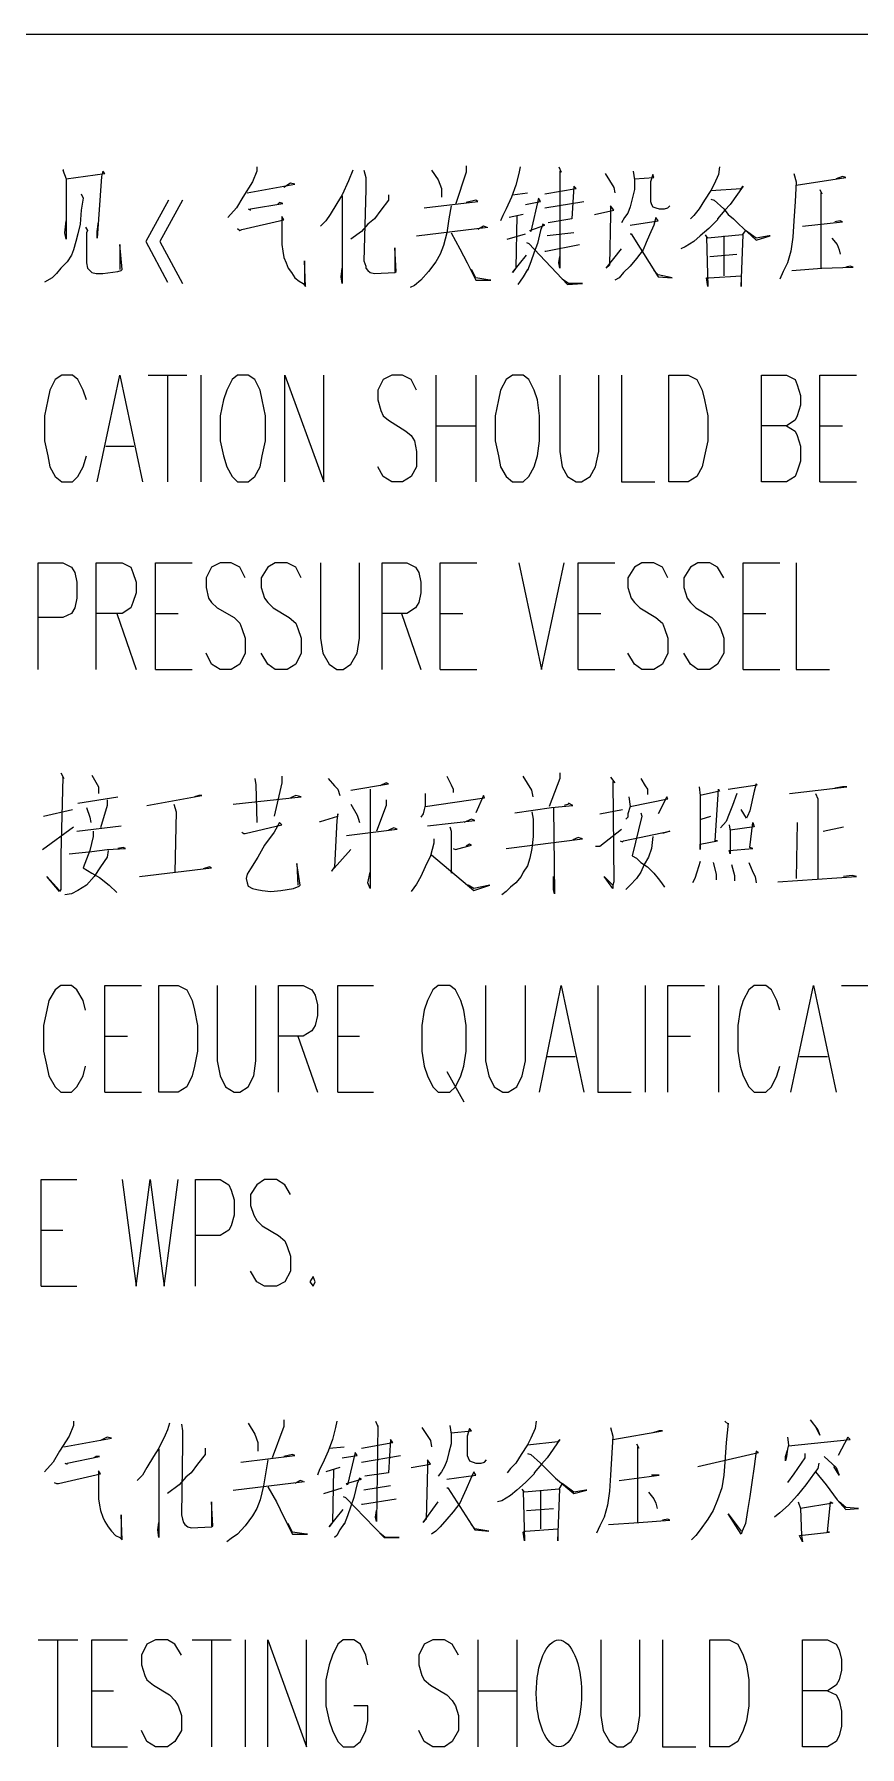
# Model space of a CAD drawing. Header units: millimetres. Extents: x 0 to 588, y 0 to 874.
# Drawn here: x 476.73 to 492.93, y 637.18 to 670.79 of the extents above; entities that cross this region are included whole.
import ezdxf

# ---------------------------------------------------------------- set-up
doc = ezdxf.new("R2010")
doc.units = ezdxf.units.MM
doc.layers.get('0').update_dxf_attribs({"lineweight": 18})

msp = doc.modelspace()

# ---------------------------------------------------------------- linework, layer by layer
at = {"color": 0, "lineweight": 0}
for points in [[(455.02, 670.793), (580.623, 670.793)], [(477.308, 668.126), (477.287, 668.126), (477.351, 667.957), (477.351, 666.771), (477.329, 666.898), (477.351, 667.131)], [(477.351, 667.957), (478.113, 668.062), (478.07, 668.105), (478.049, 667.998), (477.964, 666.792), (477.964, 666.919), (477.986, 667.109)], [(481.097, 668.189), (481.097, 668.105), (481.012, 667.893), (480.822, 667.597), (480.695, 667.385), (480.526, 667.194)], [(482.981, 668.126), (482.896, 667.914), (482.769, 667.639), (482.663, 667.469), (482.536, 667.258), (482.452, 667.131), (482.346, 667.025)], [(483.193, 668.126), (483.235, 667.978), (483.235, 667.744), (483.193, 666.348), (483.235, 666.242), (483.235, 666.199), (483.277, 666.157), (483.32, 666.115), (483.404, 666.094), (483.807, 666.115), (483.828, 666.136), (483.807, 666.602), (483.807, 666.136)], [(484.526, 668.126), (484.653, 667.935), (484.717, 667.766), (484.717, 667.597)], [(485.204, 668.211), (485.204, 668.083), (484.992, 667.448)], [(486.262, 668.189), (486.241, 668.062), (486.177, 667.829), (486.092, 667.597), (485.987, 667.363), (485.923, 667.237), (485.881, 667.131)], [(487.024, 668.189), (487.066, 668.083), (487.045, 668.105), (487.045, 666.199), (487.024, 666.305), (487.045, 666.433)], [(487.934, 668.062), (488.103, 667.787), (488.125, 667.681)], [(488.484, 668.105), (488.505, 667.935), (488.505, 667.744), (488.421, 667.406), (488.378, 667.279), (488.315, 667.194), (488.252, 667.089)], [(488.505, 667.957), (488.887, 667.978), (488.865, 668.041), (488.823, 667.893), (488.823, 667.512), (488.844, 667.448), (488.865, 667.406), (488.929, 667.385), (488.992, 667.363), (489.098, 667.363), (489.162, 667.385), (489.204, 667.427)], [(490.178, 668.189), (490.156, 668.041), (490.072, 667.851), (490.008, 667.723), (489.881, 667.533), (489.776, 667.363), (489.67, 667.237), (489.606, 667.173)], [(491.638, 668.062), (491.68, 667.893), (491.659, 667.512), (491.638, 667.131), (491.617, 666.813), (491.575, 666.538), (491.511, 666.305), (491.426, 666.136), (491.363, 665.988)], [(491.68, 667.829), (492.654, 667.978), (492.591, 667.998), (492.464, 667.957)], [(477.647, 667.66), (477.689, 667.576), (477.647, 667.342), (477.626, 667.067), (477.584, 666.877), (477.541, 666.728), (477.499, 666.559), (477.457, 666.454), (477.372, 666.326), (477.245, 666.199), (477.16, 666.094), (477.075, 666.009), (476.927, 665.924)], [(480.907, 667.681), (481.838, 667.851), (481.753, 667.871), (481.626, 667.787)], [(482.769, 667.618), (482.769, 665.903), (482.748, 666.03), (482.769, 666.199)], [(483.68, 667.639), (483.68, 667.533), (483.531, 667.342), (483.404, 667.173), (483.277, 667.067), (483.15, 666.919), (482.939, 666.771)], [(486.114, 667.639), (486.41, 667.681)], [(486.368, 667.448), (486.664, 667.512), (486.622, 667.576), (486.474, 666.919), (486.452, 666.94), (486.749, 667.046), (486.706, 667.067), (486.664, 666.94), (486.601, 666.686), (486.537, 666.517), (486.474, 666.326), (486.41, 666.157), (486.41, 666.178), (486.325, 666.03), (486.262, 665.946), (486.219, 665.882)], [(486.749, 667.66), (487.363, 667.766), (487.32, 667.808), (487.278, 667.173), (486.812, 667.089)], [(490.008, 667.723), (490.601, 667.766), (490.643, 667.808), (490.389, 667.448), (490.284, 667.342), (490.135, 667.173), (490.135, 667.152), (489.966, 666.983), (489.797, 666.834), (489.67, 666.728), (489.5, 666.623), (489.416, 666.58)], [(490.008, 667.554), (490.072, 667.533), (490.262, 667.363), (490.347, 667.258), (490.453, 667.173), (490.559, 667.067), (490.897, 666.75), (491.173, 666.834), (491.151, 666.834), (490.897, 666.792), (490.686, 666.94), (490.622, 666.855), (489.945, 666.792), (489.902, 666.855), (489.924, 666.813), (489.945, 665.84), (489.924, 666.009), (489.966, 666.009), (490.601, 666.051), (490.601, 665.84), (490.643, 666.855)], [(492.146, 667.744), (492.188, 667.66), (492.167, 667.681), (492.167, 666.199)], [(479.361, 667.533), (478.917, 666.728), (479.34, 665.924)], [(479.637, 667.533), (479.192, 666.728), (479.637, 665.903)], [(480.716, 666.983), (480.759, 666.94), (480.801, 666.962), (481.626, 667.152), (481.584, 667.215), (481.584, 666.834), (481.584, 666.665), (481.605, 666.538), (481.626, 666.411), (481.669, 666.305), (481.711, 666.199), (481.774, 666.115), (481.838, 666.009), (481.923, 665.946), (482.007, 665.903), (482.05, 665.84), (482.029, 666.348), (482.029, 665.903)], [(480.928, 667.363), (480.97, 667.342), (480.97, 667.363), (481.605, 667.469), (481.542, 667.491), (481.499, 667.448)], [(484.907, 667.427), (484.865, 667.173), (484.822, 666.898), (484.759, 666.644), (484.695, 666.475), (484.611, 666.326), (484.463, 666.136), (484.315, 665.966), (484.188, 665.861), (484.103, 665.819)], [(484.378, 667.385), (485.436, 667.512), (485.394, 667.533), (485.204, 667.491)], [(486.325, 667.258), (486.05, 667.194)], [(486.198, 667.237), (486.177, 666.199), (486.114, 666.115), (486.389, 666.454)], [(486.749, 667.385), (487.511, 667.512)], [(487.722, 667.258), (488.103, 667.342), (488.04, 667.427), (488.04, 667.258), (488.019, 666.263), (487.955, 666.199), (488.252, 666.58)], [(477.732, 667.004), (477.774, 666.94), (477.753, 666.898), (477.753, 666.305), (477.774, 666.199), (477.816, 666.157), (477.859, 666.115), (477.943, 666.094), (478.07, 666.094), (478.367, 666.136), (478.43, 666.157), (478.451, 666.178), (478.409, 666.665), (478.409, 666.178)], [(484.23, 666.834), (485.627, 667.004)], [(484.907, 666.898), (485.077, 666.58), (485.225, 666.305), (485.394, 665.966), (485.69, 665.966), (485.669, 665.966), (485.394, 666.009), (485.309, 666.178)], [(485.606, 667.004), (485.542, 667.025), (485.436, 666.962)], [(486.008, 666.771), (486.368, 666.877)], [(487.32, 666.898), (486.791, 666.834)], [(488.421, 667.046), (488.971, 667.131), (488.929, 667.194), (488.887, 667.046), (488.802, 666.855), (488.738, 666.708), (488.675, 666.559), (488.548, 666.39), (488.421, 666.242), (488.294, 666.115), (488.209, 666.009), (488.125, 665.966)], [(488.421, 666.877), (488.442, 666.877), (488.971, 666.03), (489.246, 666.009), (488.971, 666.073), (488.887, 666.157)], [(491.808, 667.025), (492.591, 667.109), (492.548, 667.131), (492.442, 667.109)], [(486.389, 666.708), (486.431, 666.686), (487.193, 665.882), (487.49, 665.903), (487.214, 665.903), (487.087, 665.988)], [(486.749, 666.538), (486.77, 666.538), (487.426, 666.665)], [(490.262, 666.834), (490.262, 666.051)], [(492.379, 666.792), (492.485, 666.665), (492.527, 666.559), (492.548, 666.475)], [(489.987, 666.433), (490.516, 666.475)], [(491.596, 666.157), (492.188, 666.199), (492.802, 666.22), (492.739, 666.242), (492.654, 666.22)], [(477.753, 663.617), (477.689, 663.808), (477.584, 664.019), (477.478, 664.104), (477.266, 664.104), (477.139, 664.019), (477.033, 663.808), (476.991, 663.617), (476.927, 663.3), (476.927, 662.813), (476.991, 662.516), (477.033, 662.305), (477.139, 662.115), (477.266, 662.008), (477.478, 662.008), (477.584, 662.115), (477.689, 662.305), (477.753, 662.516)], [(477.964, 662.008), (478.409, 664.104), (478.853, 662.008)], [(478.959, 664.104), (479.721, 664.104)], [(479.34, 664.104), (479.34, 662.008)], [(479.997, 664.104), (479.997, 662.008)], [(481.647, 662.008), (481.647, 664.104), (482.409, 662.008), (482.409, 664.104)], [(484.23, 663.808), (484.124, 664.019), (483.955, 664.104), (483.743, 664.104), (483.574, 664.019), (483.468, 663.808), (483.468, 663.617), (483.531, 663.405), (483.574, 663.3), (483.68, 663.215), (484.018, 663.004), (484.124, 662.919), (484.188, 662.813), (484.23, 662.601), (484.23, 662.305), (484.124, 662.115), (483.955, 662.008), (483.743, 662.008), (483.574, 662.115), (483.468, 662.305)], [(484.611, 664.104), (484.611, 662.008)], [(485.394, 664.104), (485.394, 662.008)], [(487.045, 664.104), (487.045, 662.601), (487.087, 662.305), (487.193, 662.115), (487.363, 662.008), (487.468, 662.008), (487.638, 662.115), (487.743, 662.305), (487.807, 662.601), (487.807, 664.104)], [(488.252, 664.104), (488.252, 662.008), (488.908, 662.008)], [(491.003, 662.008), (491.003, 664.104), (491.49, 664.104), (491.659, 664.019), (491.702, 663.914), (491.765, 663.702), (491.765, 663.511), (491.702, 663.3), (491.659, 663.215), (491.49, 663.109), (491.003, 663.109)], [(492.146, 662.008), (492.146, 664.104), (492.866, 664.104)], [(484.611, 663.109), (485.394, 663.109)], [(491.49, 663.109), (491.659, 663.004), (491.702, 662.919), (491.765, 662.707), (491.765, 662.411), (491.702, 662.22), (491.659, 662.115), (491.49, 662.008), (491.003, 662.008)], [(492.146, 663.109), (492.591, 663.109)], [(478.134, 662.707), (478.684, 662.707)], [(492.146, 662.008), (492.866, 662.008)], [(476.8, 658.326), (476.8, 660.421), (477.287, 660.421), (477.457, 660.336), (477.52, 660.231), (477.562, 660.04), (477.562, 659.723), (477.52, 659.532), (477.457, 659.426), (477.287, 659.342), (476.8, 659.342)], [(477.943, 658.326), (477.943, 660.421), (478.451, 660.421), (478.621, 660.336), (478.663, 660.231), (478.726, 660.04), (478.726, 659.828), (478.663, 659.638), (478.621, 659.532), (478.451, 659.426), (477.943, 659.426)], [(479.108, 658.326), (479.108, 660.421), (479.827, 660.421)], [(480.864, 660.125), (480.759, 660.336), (480.589, 660.421), (480.377, 660.421), (480.208, 660.336), (480.102, 660.125), (480.102, 659.934), (480.145, 659.723), (480.208, 659.638), (480.314, 659.532), (480.653, 659.342), (480.759, 659.236), (480.801, 659.13), (480.864, 658.939), (480.864, 658.643), (480.759, 658.432), (480.589, 658.326), (480.377, 658.326), (480.208, 658.432), (480.102, 658.643)], [(481.965, 660.125), (481.859, 660.336), (481.69, 660.421), (481.457, 660.421), (481.309, 660.336), (481.182, 660.125), (481.182, 659.934), (481.245, 659.723), (481.309, 659.638), (481.415, 659.532), (481.732, 659.342), (481.859, 659.236), (481.901, 659.13), (481.965, 658.939), (481.965, 658.643), (481.859, 658.432), (481.69, 658.326), (481.457, 658.326), (481.309, 658.432), (481.182, 658.643)], [(482.346, 660.421), (482.346, 658.939), (482.388, 658.643), (482.515, 658.432), (482.663, 658.326), (482.791, 658.326), (482.939, 658.432), (483.066, 658.643), (483.108, 658.939), (483.108, 660.421)], [(483.553, 658.326), (483.553, 660.421), (484.039, 660.421), (484.209, 660.336), (484.272, 660.231), (484.315, 660.04), (484.315, 659.828), (484.272, 659.638), (484.209, 659.532), (484.039, 659.426), (483.553, 659.426)], [(484.695, 658.326), (484.695, 660.421), (485.415, 660.421)], [(486.241, 660.421), (486.685, 658.326), (487.13, 660.421)], [(487.405, 658.326), (487.405, 660.421), (488.125, 660.421)], [(489.162, 660.125), (489.056, 660.336), (488.887, 660.421), (488.654, 660.421), (488.505, 660.336), (488.378, 660.125), (488.378, 659.934), (488.442, 659.723), (488.505, 659.638), (488.611, 659.532), (488.929, 659.342), (489.056, 659.236), (489.098, 659.13), (489.162, 658.939), (489.162, 658.643), (489.056, 658.432), (488.887, 658.326), (488.654, 658.326), (488.505, 658.432), (488.378, 658.643)], [(490.262, 660.125), (490.135, 660.336), (489.987, 660.421), (489.754, 660.421), (489.606, 660.336), (489.479, 660.125), (489.479, 659.934), (489.543, 659.723), (489.606, 659.638), (489.712, 659.532), (490.029, 659.342), (490.135, 659.236), (490.199, 659.13), (490.262, 658.939), (490.262, 658.643), (490.135, 658.432), (489.987, 658.326), (489.754, 658.326), (489.606, 658.432), (489.479, 658.643)], [(490.643, 658.326), (490.643, 660.421), (491.363, 660.421)], [(491.68, 660.421), (491.68, 658.326), (492.337, 658.326)], [(478.346, 659.426), (478.726, 658.326)], [(479.108, 659.426), (479.552, 659.426)], [(483.933, 659.426), (484.315, 658.326)], [(484.695, 659.426), (485.14, 659.426)], [(487.405, 659.426), (487.849, 659.426)], [(490.643, 659.426), (491.088, 659.426)], [(479.108, 658.326), (479.827, 658.326)], [(484.695, 658.326), (485.415, 658.326)], [(487.405, 658.326), (488.125, 658.326)], [(490.643, 658.326), (491.363, 658.326)], [(477.245, 656.294), (477.308, 656.187), (477.287, 656.209), (477.245, 654.685), (477.245, 654.008), (477.224, 653.965), (476.97, 654.262), (477.224, 653.986)], [(477.859, 656.251), (477.986, 656.019), (477.986, 655.891)], [(481.055, 656.187), (481.076, 656.061), (481.097, 655.32)], [(481.584, 656.23), (481.584, 656.103), (481.436, 655.447)], [(482.494, 656.187), (482.621, 656.04), (482.685, 655.976), (482.727, 655.849)], [(484.822, 656.23), (484.907, 656.061), (484.95, 655.976), (484.95, 655.913)], [(486.516, 655.828), (486.495, 655.955), (486.325, 656.23)], [(487.045, 656.294), (487.045, 656.187), (486.833, 655.638)], [(488.04, 656.209), (488.125, 656.103), (488.082, 656.124), (488.103, 654.155), (488.082, 654.092), (488.082, 654.029), (487.913, 654.262), (488.082, 654.092)], [(488.632, 656.187), (488.717, 656.04), (488.76, 655.976), (488.76, 655.87)], [(477.584, 655.701), (478.367, 655.828)], [(478.938, 655.658), (480.018, 655.849), (479.954, 655.849), (479.87, 655.828)], [(480.632, 655.68), (481.965, 655.828), (481.859, 655.849), (481.753, 655.807)], [(482.939, 655.955), (483.68, 656.082), (483.637, 656.103), (483.51, 656.04)], [(483.32, 655.976), (483.32, 654.029), (483.277, 654.135), (483.32, 654.346)], [(484.399, 655.891), (484.399, 655.658), (484.378, 655.574), (484.357, 655.489), (484.315, 655.426)], [(484.399, 655.638), (485.563, 655.807), (485.542, 655.849), (485.394, 655.51)], [(488.4, 655.828), (488.421, 655.638), (488.378, 655.489), (488.378, 655.426), (488.336, 655.384)], [(488.421, 655.638), (489.162, 655.786), (489.14, 655.828), (488.971, 655.489)], [(489.776, 656.019), (489.797, 655.849), (489.797, 654.791), (489.797, 654.897), (490.135, 654.96), (490.093, 654.96), (490.156, 655.976), (490.178, 655.934), (489.797, 655.849)], [(490.516, 655.891), (490.432, 655.658), (490.368, 655.489), (490.305, 655.341), (490.199, 655.214)], [(490.347, 655.976), (490.918, 656.061), (490.897, 656.082), (490.855, 655.934), (490.77, 655.553), (490.728, 655.447), (490.707, 655.405), (490.601, 655.574)], [(491.553, 655.891), (492.675, 656.019), (492.591, 656.019), (492.442, 655.997)], [(492.062, 655.891), (492.104, 655.786), (492.104, 654.219)], [(476.906, 655.447), (477.478, 655.574)], [(477.753, 655.616), (477.816, 655.426), (477.837, 655.32)], [(478.155, 655.764), (478.155, 655.658), (478.028, 655.214)], [(479.467, 655.68), (479.51, 655.532), (479.488, 654.346)], [(482.325, 655.341), (482.346, 655.341), (482.685, 655.447), (482.685, 655.489), (482.663, 655.362), (482.621, 654.452), (482.558, 654.367), (482.939, 654.791)], [(482.939, 655.68), (483.066, 655.468), (483.087, 655.405), (483.108, 655.32)], [(483.637, 655.764), (483.637, 655.658), (483.447, 655.151)], [(486.495, 655.532), (486.516, 655.384), (486.516, 655.044), (486.495, 654.812), (486.452, 654.621), (486.41, 654.473), (486.325, 654.346), (486.283, 654.262), (486.177, 654.135), (486.071, 654.05), (485.987, 653.965), (485.902, 653.902)], [(486.156, 655.51), (486.876, 655.616), (487.299, 655.658), (487.214, 655.701), (487.214, 655.68), (487.13, 655.658)], [(486.918, 655.616), (486.939, 653.923), (486.918, 654.008), (486.918, 654.262)], [(487.828, 655.489), (488.273, 655.574)], [(488.632, 655.51), (488.654, 655.447), (488.463, 654.664), (488.548, 654.621), (488.632, 654.537), (488.76, 654.452), (488.887, 654.325), (488.971, 654.219), (489.035, 654.135), (489.098, 654.05)], [(489.818, 655.384), (490.008, 655.447)], [(476.885, 654.791), (477.499, 655.235)], [(477.562, 655.151), (478.43, 655.256)], [(477.88, 655.151), (477.88, 655.044), (477.816, 654.77), (477.689, 654.431), (477.859, 654.325), (478.007, 654.24), (478.197, 654.092), (478.346, 653.944)], [(480.801, 655.129), (480.843, 655.108), (480.864, 655.108), (481.584, 655.278), (481.542, 655.32), (481.436, 655.129), (481.245, 654.875), (481.118, 654.643), (480.97, 654.41), (480.907, 654.304), (480.885, 654.219), (480.907, 654.135), (480.928, 654.071), (481.012, 654.029), (481.097, 654.008), (481.203, 653.986), (481.372, 653.965), (481.563, 653.986), (481.69, 654.008), (481.817, 654.029), (481.923, 654.071), (481.944, 654.092), (481.88, 654.515), (481.901, 654.092)], [(482.854, 655.066), (483.849, 655.193), (483.785, 655.214), (483.68, 655.172)], [(484.442, 655.256), (485.373, 655.362), (485.309, 655.384), (485.161, 655.32)], [(484.886, 655.235), (484.907, 655.151), (484.907, 654.325)], [(487.743, 654.854), (487.828, 654.854), (488.252, 655.193)], [(488.23, 654.96), (488.273, 654.939), (488.294, 654.96), (489.204, 655.151), (489.14, 655.129), (489.056, 655.108)], [(490.368, 655.278), (490.389, 655.151), (490.389, 654.706), (490.368, 654.77), (490.834, 654.812), (490.77, 654.833), (490.834, 655.32), (490.855, 655.235), (490.389, 655.172)], [(491.702, 655.32), (491.68, 654.219)], [(492.21, 655.151), (492.612, 655.235)], [(477.414, 654.706), (477.859, 654.749), (478.155, 654.791), (478.515, 654.812), (478.473, 654.833), (478.367, 654.812)], [(484.568, 655.003), (484.568, 654.918), (484.505, 654.664), (484.399, 654.452), (484.315, 654.262), (484.23, 654.114), (484.124, 653.965)], [(484.95, 654.812), (484.992, 654.791), (485.309, 654.875), (485.267, 654.897), (485.204, 654.854)], [(485.987, 654.812), (487.49, 655.003), (487.405, 655.024), (487.299, 654.981)], [(488.865, 655.044), (488.844, 654.812), (488.781, 654.643), (488.696, 654.495), (488.632, 654.346), (488.548, 654.219), (488.421, 654.092), (488.336, 654.008)], [(478.176, 654.77), (478.155, 654.643), (478.028, 654.452), (477.901, 654.262), (477.753, 654.092), (477.584, 653.986), (477.457, 653.923), (477.329, 653.902)], [(478.79, 654.262), (480.208, 654.431), (480.166, 654.452), (480.039, 654.41)], [(484.526, 654.664), (484.526, 654.685), (485.352, 653.986), (485.669, 654.092), (485.352, 654.029), (485.246, 654.092)], [(489.797, 654.558), (489.733, 654.346), (489.691, 654.219), (489.649, 654.135)], [(490.051, 654.537), (490.114, 654.304), (490.114, 654.198)], [(490.411, 654.495), (490.474, 654.283), (490.474, 654.177)], [(490.749, 654.537), (490.834, 654.346), (490.876, 654.262), (490.897, 654.135)], [(491.321, 654.155), (492.866, 654.262), (492.781, 654.283), (492.612, 654.262)], [(477.732, 651.637), (477.689, 651.827), (477.562, 652.039), (477.457, 652.124), (477.245, 652.124), (477.139, 652.039), (477.012, 651.827), (476.97, 651.637), (476.906, 651.34), (476.906, 650.833), (476.97, 650.536), (477.012, 650.346), (477.139, 650.134), (477.245, 650.028), (477.457, 650.028), (477.562, 650.134), (477.689, 650.346), (477.732, 650.536)], [(478.113, 650.028), (478.113, 652.124), (478.832, 652.124)], [(480.314, 652.124), (480.314, 650.642), (480.377, 650.346), (480.483, 650.134), (480.653, 650.028), (480.759, 650.028), (480.928, 650.134), (481.034, 650.346), (481.076, 650.642), (481.076, 652.124)], [(481.521, 650.028), (481.521, 652.124), (482.007, 652.124), (482.177, 652.039), (482.24, 651.933), (482.283, 651.743), (482.283, 651.531), (482.24, 651.34), (482.177, 651.235), (482.007, 651.129), (481.521, 651.129)], [(482.685, 650.028), (482.685, 652.124), (483.383, 652.124)], [(485.584, 652.124), (485.584, 650.642), (485.648, 650.346), (485.754, 650.134), (485.923, 650.028), (486.029, 650.028), (486.198, 650.134), (486.304, 650.346), (486.368, 650.642), (486.368, 652.124)], [(486.643, 650.028), (487.066, 652.124), (487.511, 650.028)], [(487.786, 652.124), (487.786, 650.028), (488.442, 650.028)], [(488.717, 652.124), (488.717, 650.028)], [(489.162, 650.028), (489.162, 652.124), (489.881, 652.124)], [(490.156, 652.124), (490.156, 650.028)], [(491.363, 651.637), (491.3, 651.827), (491.194, 652.039), (491.088, 652.124), (490.855, 652.124), (490.749, 652.039), (490.643, 651.827), (490.58, 651.637), (490.538, 651.34), (490.538, 650.833), (490.58, 650.536), (490.643, 650.346), (490.749, 650.134), (490.855, 650.028), (491.088, 650.028), (491.194, 650.134), (491.3, 650.346), (491.363, 650.536)], [(491.575, 650.028), (492.019, 652.124), (492.464, 650.028)], [(492.57, 652.124), (493.332, 652.124)], [(478.113, 651.129), (478.557, 651.129)], [(481.901, 651.129), (482.283, 650.028)], [(482.685, 651.129), (483.108, 651.129)], [(489.162, 651.129), (489.606, 651.129)], [(484.822, 650.431), (485.161, 649.837)], [(486.791, 650.727), (487.341, 650.727)], [(491.744, 650.727), (492.294, 650.727)], [(478.113, 650.028), (478.832, 650.028)], [(482.685, 650.028), (483.383, 650.028)], [(476.864, 646.218), (476.864, 648.314), (477.562, 648.314)], [(478.451, 648.314), (478.726, 646.218), (479.002, 648.314), (479.277, 646.218), (479.552, 648.314)], [(479.891, 646.218), (479.891, 648.314), (480.377, 648.314), (480.547, 648.208), (480.589, 648.102), (480.653, 647.912), (480.653, 647.615), (480.589, 647.404), (480.547, 647.319), (480.377, 647.213), (479.891, 647.213)], [(481.753, 648.018), (481.647, 648.208), (481.478, 648.314), (481.245, 648.314), (481.097, 648.208), (480.97, 648.018), (480.97, 647.805), (481.034, 647.615), (481.097, 647.51), (481.203, 647.404), (481.521, 647.213), (481.647, 647.107), (481.69, 647.001), (481.753, 646.811), (481.753, 646.515), (481.647, 646.303), (481.478, 646.218), (481.245, 646.218), (481.097, 646.303), (480.97, 646.515)], [(476.864, 647.319), (477.287, 647.319)], [(476.864, 646.218), (477.562, 646.218)], [(477.499, 643.572), (477.499, 643.487), (477.414, 643.276), (477.224, 642.98), (477.097, 642.768), (476.927, 642.578)], [(479.383, 643.53), (479.34, 643.403), (479.298, 643.297), (479.171, 643.043), (479.065, 642.874), (478.938, 642.662), (478.853, 642.514), (478.748, 642.408)], [(479.615, 643.509), (479.637, 643.382), (479.637, 643.128), (479.615, 641.731), (479.637, 641.646), (479.658, 641.583), (479.679, 641.54), (479.743, 641.498), (479.806, 641.477), (480.208, 641.498), (480.229, 641.519), (480.208, 641.985), (480.208, 641.519)], [(480.928, 643.53), (481.055, 643.318), (481.118, 643.149), (481.118, 642.98)], [(481.626, 643.594), (481.626, 643.467), (481.394, 642.853)], [(482.663, 643.572), (482.642, 643.446), (482.579, 643.213), (482.494, 642.98), (482.388, 642.747), (482.325, 642.62), (482.283, 642.514)], [(483.425, 643.572), (483.468, 643.467), (483.468, 643.487), (483.447, 641.604), (483.425, 641.689), (483.447, 641.815)], [(484.336, 643.446), (484.505, 643.192), (484.526, 643.064)], [(484.886, 643.487), (484.907, 643.318), (484.907, 643.128), (484.865, 642.958), (484.822, 642.789), (484.78, 642.683), (484.717, 642.578), (484.653, 642.493)], [(484.907, 643.34), (485.309, 643.382), (485.267, 643.424), (485.225, 643.276), (485.225, 642.895), (485.246, 642.853), (485.267, 642.789), (485.394, 642.747), (485.5, 642.747), (485.563, 642.768), (485.606, 642.811)], [(486.579, 643.572), (486.558, 643.424), (486.474, 643.234), (486.41, 643.107), (486.283, 642.916), (486.177, 642.747), (486.071, 642.641), (486.008, 642.557)], [(488.04, 643.446), (488.082, 643.276), (488.04, 642.514), (488.019, 642.197), (487.976, 641.922), (487.913, 641.689), (487.828, 641.519), (487.765, 641.371)], [(488.082, 643.213), (489.056, 643.382), (488.992, 643.382), (488.865, 643.34)], [(490.284, 643.572), (490.347, 643.509), (490.347, 643.53), (490.305, 643.149), (490.284, 642.768), (490.262, 642.514), (490.22, 642.26), (490.135, 642.027), (490.051, 641.815), (489.945, 641.646), (489.797, 641.435), (489.712, 641.329), (489.627, 641.244)], [(491.956, 643.594), (492.104, 643.403), (492.146, 643.297), (492.062, 643.467)], [(477.308, 643.064), (478.24, 643.234), (478.155, 643.255), (478.028, 643.192)], [(479.171, 643.022), (479.171, 641.286), (479.15, 641.435), (479.171, 641.583)], [(480.081, 643.043), (480.081, 642.916), (479.933, 642.726), (479.806, 642.557), (479.7, 642.472), (479.573, 642.324), (479.34, 642.154)], [(482.515, 643.043), (482.812, 643.064)], [(483.15, 643.043), (483.764, 643.149), (483.722, 643.213), (483.68, 642.557), (483.214, 642.493)], [(486.41, 643.107), (487.003, 643.17), (487.045, 643.213), (486.791, 642.853), (486.685, 642.726), (486.537, 642.557), (486.537, 642.535), (486.368, 642.366), (486.198, 642.218), (486.071, 642.112), (485.902, 642.006), (485.817, 641.985)], [(488.548, 643.128), (488.59, 643.043), (488.569, 643.064), (488.569, 641.583)], [(491.511, 643.255), (491.532, 643.107), (491.511, 643.022), (491.49, 642.874), (491.469, 642.789), (491.469, 642.874), (491.511, 643.001)], [(491.532, 643.086), (492.739, 643.213), (492.697, 643.255), (492.506, 642.895)], [(477.329, 642.747), (477.372, 642.726), (477.372, 642.747), (478.007, 642.874), (477.943, 642.874), (477.901, 642.853)], [(481.309, 642.811), (481.224, 642.303), (481.161, 642.027), (481.097, 641.858), (481.012, 641.71), (480.864, 641.519), (480.716, 641.35), (480.589, 641.265), (480.505, 641.202)], [(480.78, 642.768), (481.838, 642.895), (481.796, 642.916), (481.626, 642.874)], [(482.769, 642.853), (483.066, 642.895), (483.023, 642.958), (482.875, 642.324), (482.854, 642.344), (483.15, 642.429), (483.108, 642.451), (483.066, 642.344), (483.002, 642.07), (482.939, 641.9), (482.875, 641.71), (482.812, 641.54), (482.812, 641.562), (482.727, 641.435), (482.663, 641.329), (482.621, 641.286)], [(483.15, 642.768), (483.912, 642.895)], [(484.124, 642.662), (484.505, 642.726), (484.442, 642.811), (484.442, 642.662), (484.42, 641.646), (484.357, 641.583), (484.653, 641.985)], [(486.41, 642.938), (486.474, 642.916), (486.664, 642.747), (486.854, 642.557), (486.96, 642.451), (487.32, 642.154), (487.574, 642.218), (487.553, 642.218), (487.32, 642.176), (487.087, 642.344), (487.024, 642.239), (486.346, 642.176), (486.304, 642.239), (486.325, 642.197), (486.346, 641.223), (486.325, 641.392), (486.346, 641.413), (486.368, 641.413), (487.003, 641.455), (487.003, 641.223), (487.045, 642.239)], [(489.754, 642.683), (490.94, 642.958), (490.897, 642.98), (490.855, 642.683), (490.813, 642.366), (490.77, 642.091), (490.728, 641.815), (490.686, 641.562), (490.622, 641.413), (490.601, 641.35), (490.347, 641.752), (490.601, 641.413)], [(492.125, 642.747), (492.104, 642.641), (492.04, 642.557), (491.871, 642.324), (491.702, 642.112), (491.532, 641.922), (491.363, 641.773), (491.257, 641.689)], [(491.85, 642.938), (491.85, 642.853), (491.638, 642.535), (491.511, 642.366)], [(492.231, 642.874), (492.464, 642.662), (492.527, 642.514), (492.421, 642.683)], [(477.118, 642.366), (477.16, 642.344), (477.202, 642.344), (478.028, 642.535), (477.986, 642.599), (477.986, 642.048), (478.007, 641.922), (478.028, 641.815), (478.07, 641.689), (478.113, 641.604), (478.176, 641.498), (478.24, 641.413), (478.324, 641.329), (478.409, 641.286), (478.451, 641.244), (478.43, 641.731), (478.43, 641.286)], [(480.632, 642.218), (482.029, 642.387)], [(482.007, 642.387), (481.944, 642.408), (481.838, 642.344)], [(482.727, 642.662), (482.452, 642.578)], [(482.6, 642.62), (482.579, 641.583), (482.515, 641.498), (482.791, 641.837)], [(484.822, 642.429), (485.394, 642.514), (485.352, 642.578), (485.288, 642.429), (485.204, 642.239), (485.14, 642.091), (485.077, 641.964), (484.95, 641.794), (484.822, 641.646), (484.695, 641.498), (484.611, 641.413), (484.526, 641.35)], [(488.209, 642.408), (488.992, 642.514), (488.844, 642.514)], [(492.062, 642.578), (492.273, 642.324), (492.485, 642.027), (492.654, 641.837), (492.908, 641.858), (492.654, 641.879), (492.527, 641.985)], [(481.309, 642.281), (481.478, 641.985), (481.626, 641.689), (481.796, 641.35), (482.092, 641.35), (482.071, 641.35), (481.796, 641.392), (481.711, 641.562)], [(482.409, 642.154), (482.769, 642.26)], [(482.791, 642.091), (482.833, 642.07), (483.595, 641.286), (483.891, 641.286), (483.616, 641.286), (483.51, 641.371)], [(483.15, 641.943), (483.171, 641.943), (483.828, 642.048)], [(483.722, 642.303), (483.193, 642.218)], [(484.822, 642.26), (484.844, 642.26), (485.373, 641.435), (485.648, 641.413), (485.373, 641.455), (485.309, 641.54)], [(486.664, 642.218), (486.664, 641.455)], [(488.781, 642.176), (488.887, 642.048), (488.929, 641.964), (488.95, 641.858)], [(486.389, 641.815), (486.918, 641.858)], [(491.723, 641.985), (491.765, 641.858), (491.786, 641.329), (491.808, 641.202), (491.744, 641.329), (492.337, 641.392), (492.294, 641.392), (492.358, 641.985), (492.4, 641.964), (491.765, 641.858)], [(487.998, 641.54), (488.59, 641.583), (489.204, 641.625), (489.162, 641.646), (489.056, 641.625)], [(476.8, 639.276), (477.584, 639.276)], [(477.181, 639.276), (477.181, 637.18)], [(477.859, 637.18), (477.859, 639.276), (478.557, 639.276)], [(479.615, 638.979), (479.488, 639.191), (479.34, 639.276), (479.108, 639.276), (478.938, 639.191), (478.832, 638.979), (478.832, 638.789), (478.896, 638.577), (478.938, 638.492), (479.065, 638.387), (479.383, 638.196), (479.488, 638.09), (479.552, 637.985), (479.615, 637.794), (479.615, 637.498), (479.488, 637.286), (479.34, 637.18), (479.108, 637.18), (478.938, 637.286), (478.832, 637.498)], [(479.827, 639.276), (480.589, 639.276)], [(480.208, 639.276), (480.208, 637.18)], [(480.864, 639.276), (480.864, 637.18)], [(481.309, 637.18), (481.309, 639.276), (482.071, 637.18), (482.071, 639.276)], [(483.277, 638.789), (483.235, 638.979), (483.129, 639.191), (483.002, 639.276), (482.791, 639.276), (482.685, 639.191), (482.579, 638.979), (482.515, 638.789), (482.452, 638.492), (482.452, 637.985), (482.515, 637.688), (482.579, 637.498), (482.685, 637.286), (482.791, 637.18), (483.002, 637.18), (483.129, 637.286), (483.235, 637.498), (483.277, 637.688), (483.277, 637.985), (483.002, 637.985)], [(485.055, 638.979), (484.928, 639.191), (484.78, 639.276), (484.547, 639.276), (484.378, 639.191), (484.272, 638.979), (484.272, 638.789), (484.336, 638.577), (484.378, 638.492), (484.505, 638.387), (484.822, 638.196), (484.928, 638.09), (484.992, 637.985), (485.055, 637.794), (485.055, 637.498), (484.928, 637.286), (484.78, 637.18), (484.547, 637.18), (484.378, 637.286), (484.272, 637.498)], [(485.436, 639.276), (485.436, 637.18)], [(486.198, 639.276), (486.198, 637.18)], [(487.849, 639.276), (487.849, 637.794), (487.892, 637.498), (488.019, 637.286), (488.167, 637.18), (488.294, 637.18), (488.442, 637.286), (488.569, 637.498), (488.611, 637.794), (488.611, 639.276)], [(489.056, 639.276), (489.056, 637.18), (489.712, 637.18)], [(491.808, 637.18), (491.808, 639.276), (492.294, 639.276), (492.464, 639.191), (492.527, 639.085), (492.57, 638.895), (492.57, 638.683), (492.527, 638.492), (492.464, 638.387), (492.294, 638.28), (491.808, 638.28)], [(477.859, 638.28), (478.282, 638.28)], [(485.436, 638.28), (486.198, 638.28)], [(492.294, 638.28), (492.464, 638.196), (492.527, 638.09), (492.57, 637.879), (492.57, 637.582), (492.527, 637.392), (492.464, 637.286), (492.294, 637.18), (491.808, 637.18)], [(477.859, 637.18), (478.557, 637.18)]]:
    msp.add_lwpolyline(points, dxfattribs=at)
for points in [[(480.716, 664.104), (480.61, 664.019), (480.505, 663.808), (480.441, 663.617), (480.377, 663.3), (480.377, 662.813), (480.441, 662.516), (480.505, 662.305), (480.61, 662.115), (480.716, 662.008), (480.928, 662.008), (481.055, 662.115), (481.161, 662.305), (481.203, 662.516), (481.267, 662.813), (481.267, 663.3), (481.203, 663.617), (481.161, 663.808), (481.055, 664.019), (480.928, 664.104)], [(486.114, 664.104), (485.987, 664.019), (485.881, 663.808), (485.839, 663.617), (485.775, 663.3), (485.775, 662.813), (485.839, 662.516), (485.881, 662.305), (485.987, 662.115), (486.114, 662.008), (486.325, 662.008), (486.431, 662.115), (486.537, 662.305), (486.601, 662.516), (486.643, 662.813), (486.643, 663.3), (486.601, 663.617), (486.537, 663.808), (486.431, 664.019), (486.325, 664.104)], [(489.183, 662.008), (489.183, 664.104), (489.564, 664.104), (489.733, 664.019), (489.839, 663.808), (489.881, 663.617), (489.945, 663.3), (489.945, 662.813), (489.881, 662.516), (489.839, 662.305), (489.733, 662.115), (489.564, 662.008)], [(479.171, 650.028), (479.171, 652.124), (479.552, 652.124), (479.721, 652.039), (479.827, 651.827), (479.87, 651.637), (479.933, 651.34), (479.933, 650.833), (479.87, 650.536), (479.827, 650.346), (479.721, 650.134), (479.552, 650.028)], [(484.653, 652.124), (484.547, 652.039), (484.442, 651.827), (484.378, 651.637), (484.336, 651.34), (484.336, 650.833), (484.378, 650.536), (484.442, 650.346), (484.547, 650.134), (484.653, 650.028), (484.886, 650.028), (484.992, 650.134), (485.098, 650.346), (485.161, 650.536), (485.204, 650.833), (485.204, 651.34), (485.161, 651.637), (485.098, 651.827), (484.992, 652.039), (484.886, 652.124)], [(482.198, 646.409), (482.134, 646.303), (482.198, 646.218), (482.24, 646.303)], [(489.987, 637.18), (489.987, 639.276), (490.368, 639.276), (490.538, 639.191), (490.643, 638.979), (490.707, 638.789), (490.749, 638.492), (490.749, 637.985), (490.707, 637.688), (490.643, 637.498), (490.538, 637.286), (490.368, 637.18)]]:
    msp.add_lwpolyline(points, close=True, dxfattribs=at)
msp.add_ellipse((487.024, 638.228), major_axis=(0, 1.048), ratio=0.424242, dxfattribs=at)

doc.saveas('drawing.dxf')
